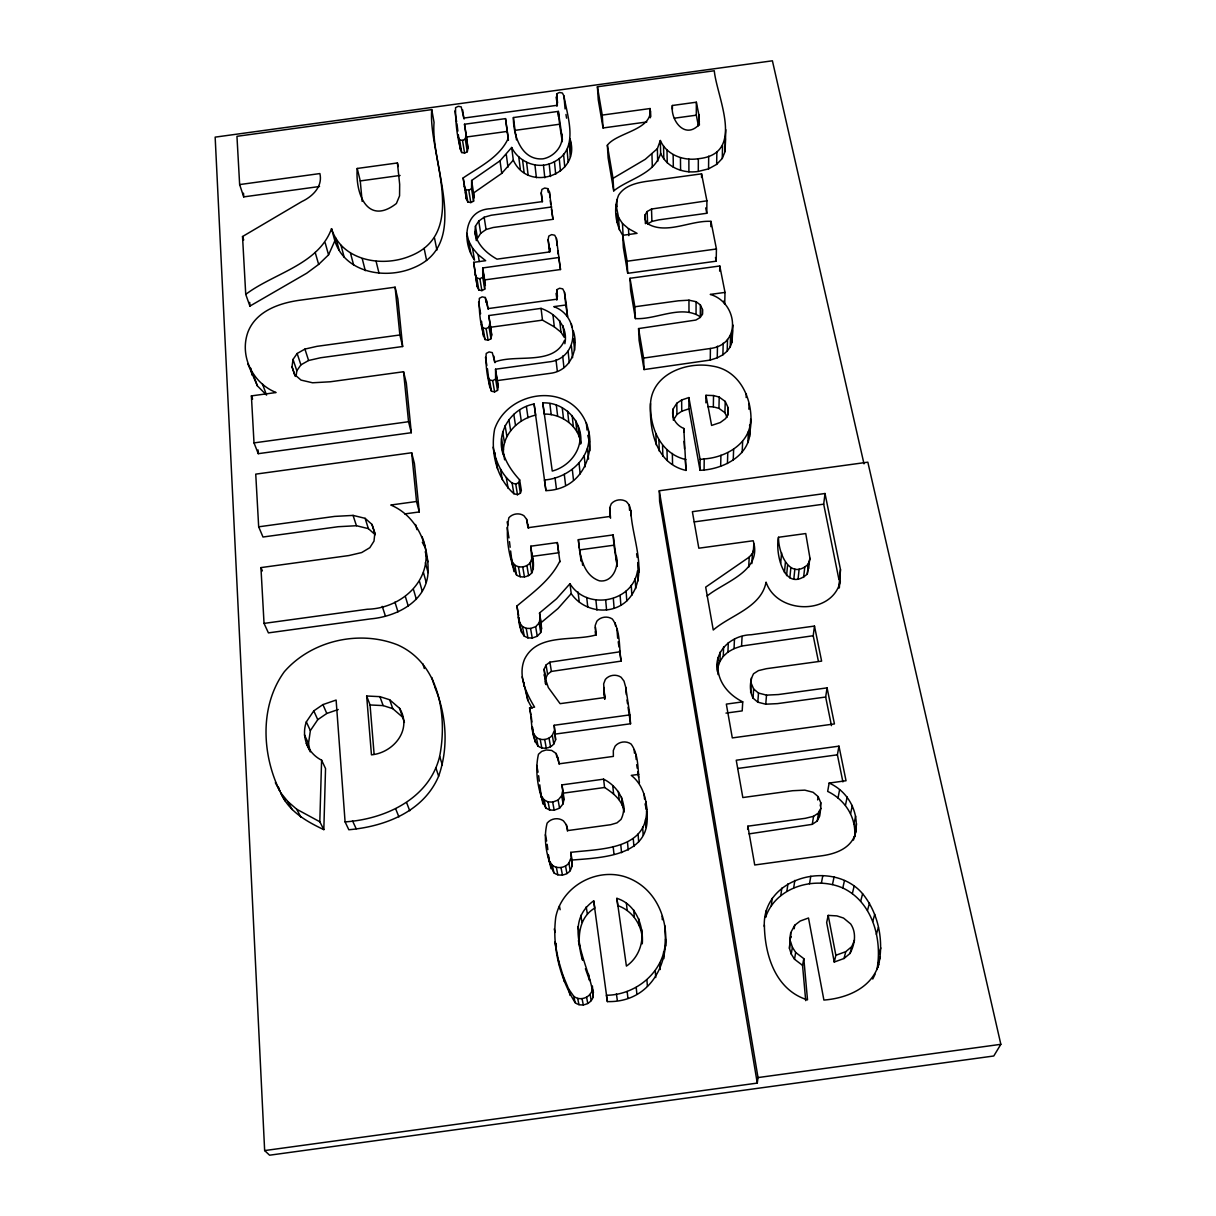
<?xml version="1.0" encoding="UTF-8"?>
<svg xmlns="http://www.w3.org/2000/svg" width="1216" height="1216" viewBox="0 0 1216 1216"><rect width="100%" height="100%" fill="white"/><g stroke="black" fill="none" stroke-linecap="round" stroke-linejoin="round"><path stroke-width="1.5" d="M572.082 866.142L570.745 852.37C598.044 848.844 646.076 850.638 646.608 811.102C653.114 856.049 603.577 857.538 572.082 860.031L572.082 866.142L570.258 870.671C566.413 875.505 558.889 876.614 553.934 872.845C546.622 858.329 543.05 839.055 547.109 823.156C550.954 818.338 558.418 817.213 563.434 820.861L566.337 824.706L567.902 830.558L610.721 824.706L616.998 822.867L621.026 819.417C628.885 803.776 618.062 786.25 603.607 779.167L561.944 784.882L563.814 799.87L563.099 803.837L559.573 808.169L554.192 810.206L549.647 809.993L545.802 808.047C538.156 792.254 534.447 771.43 538.475 754.254L541.743 751.366L546.151 749.953L551.699 750.439L556.214 753.54L559.208 763.815L613.366 756.398L613.32 750.53L615.098 746.198C618.929 741.517 626.194 740.544 631.104 744.055C639.069 754.878 637.518 769.895 639.418 782.724M559.953 561.959L557.323 542.564L530.845 546.182C531.438 554.967 535.861 564.604 531.696 573.025C528.018 577.281 521.269 578.269 516.587 575.092C508.805 558.25 505.05 535.937 508.866 517.758C512.559 513.562 519.262 512.574 523.929 515.736L526.589 519.217L528.595 528.2M698.44 125.856L696.312 115.186L696.342 102.205L672.372 105.488L672.418 109.197M696.054 313.591L696.084 301.705L688.955 300.185L678.33 300.808L634.858 306.766L635.406 318.592C656.123 319.869 681.34 304.258 700.31 316.814L700.37 304.958L696.084 301.705M698.334 158.718C683.544 161.135 666.581 154.888 660.349 140.509L660.653 153.277C666.809 167.55 683.605 173.827 698.288 171.41L698.334 158.718C746.122 154.037 716.817 97.417 714.278 70.756L597.406 86.762L598.257 99.773L603.045 127.969L646.821 121.965M698.805 123.941L698.85 114.714L696.342 102.205M699.382 125.081L698.85 114.714M701.556 177.445L701.571 173.842L646 181.458C635.862 183.008 624.401 185.881 618.61 195.168C613.366 207.966 615.25 224.458 623.124 235.813L622.47 223.516L618.564 217.436L615.95 204.455M728.186 407.755L728.156 413.622L725.633 418.578L720.252 422.545L711.603 425.433L705.994 395.306L713.534 395.55L719.203 397.085L725.238 401.447L728.186 407.755L727.958 415.234M620.358 651.73L549.906 662.158L546.06 665.015L544.13 669.226L545.589 684.015L545.68 678.437L547.595 674.272L551.395 671.43L621.118 661.109C618.777 647.246 620.829 630.861 612.393 619.066C607.59 615.782 600.598 616.725 596.858 621.194L595.202 625.495L595.81 634.995C572.751 641.592 537.457 632.913 524.537 659.239C517.697 675.61 526.133 693.15 534.599 707.15L529.568 707.849C532.334 720.343 530.404 735.224 538.034 746.122C542.868 749.618 550.012 748.57 553.797 744.01L555.606 739.754L554.177 725.268L629.873 714.886L625.708 687.222L624.006 681.097L621.118 677.282C616.254 673.892 609.094 674.865 605.34 679.44L603.653 683.894L604.732 699.291L604.033 687.542M555.606 739.754L554.177 725.268M700.036 470.318L700.112 459.466L688.879 397.571L681.644 399.988L676.795 403.271L673.147 408.986C670.898 417.346 676.142 425.281 683.802 428.458L686.037 470.425C655.743 463.661 649.298 429.962 650.514 403.545C652.141 373.95 686.584 361.319 712.074 366.046C741.958 370.302 754.68 403.408 750.105 430.297C750.196 456.061 722.623 469.467 700.036 470.318L688.925 408.834L688.879 397.571M702.438 314.61L702.468 309.533L700.37 304.958M751.275 678.026L751.245 683.346L753.646 688.97L758.495 693.074L766.521 695.126L778.407 694.549L827.078 687.876L825.664 697.026L777.495 703.623L765.746 704.201L757.811 702.179L753.008 698.09C749.284 690.749 749.618 680.899 753.555 673.74L758.45 670.609L766.384 668.694L821.621 661.124L814.477 626.073L751.138 634.752C731.713 635.178 713.67 650.879 717.318 671.369M838.873 587.83L840.469 569.529L825.01 493.514L692.375 511.678L698.82 548.203L753.19 540.755C762.706 571.277 725.101 581.339 707.104 595.992M839.359 587.769L840.469 569.529M704.094 469.756L704.216 458.903C725.876 457.535 750.819 443.323 750.667 419.14M706.906 200.822L651.518 209.03L647.17 211.523L647.596 223.911L651.913 221.434L658.814 219.853L706.785 213.286L706.906 200.822L701.571 173.842M705.903 402.83L705.994 395.306M698.288 171.41L708.548 168.872L708.7 156.165M710.889 226.647L710.965 221.358C690.475 220.126 665.714 235.387 646.882 223.258L644.921 218.971L645.088 214.867L647.17 211.523M702.468 309.533L702.392 313.88L700.325 317.422L695.871 320.051L638.567 328.578L639.084 340.267L644.07 369.573L710.25 360.073L710.418 348.475C742.338 344.31 737.367 302.176 710.266 294.424L725.01 292.402L719.781 265.985L630.01 278.282L630.602 290.274L635.406 318.592M708.548 168.872L716.65 164.388L716.878 151.65M727.107 417.407L724.918 412.71L718.945 408.363L713.336 406.843L713.534 395.55M622.47 223.516L628.49 228.623L637.047 233.35L622.698 235.311L623.352 247.547L627.73 273.311L716.209 261.182L716.422 248.991L710.965 221.358M710.25 360.073L717.242 357.793L717.47 346.18M719.674 271.168L719.781 265.985M716.65 164.388L722.274 158.43L722.532 145.662M805.706 1000.646L802.545 965.367L794.519 959.242L791.251 954.043L789.458 948.374L790.734 932.687L794.732 925.239L800.219 921.014L808.503 917.989L823.901 1000.069C846.64 998.306 871.659 988.152 878.742 964.318C883.88 940.211 878.302 912.973 862.615 893.745C833.203 858.906 762.052 876.827 764.317 926.562M718.945 408.363L719.203 397.085M722.274 158.43L725.101 151.468L725.39 138.654M725.785 129.671L725.101 151.468M789.458 948.374L790.734 932.687M717.242 357.793L722.897 354.814L723.186 343.186M720.662 466.138L720.936 455.255M725.01 292.402L724.706 304.35L724.006 300.838M724.918 412.71L725.238 401.447M319.808 821.758L296.674 809.218L287.842 801.526L280.805 792.908C288.587 811.3 306.599 821.53 323.821 829.631L319.808 821.758L321.602 760.182C307.466 753.099 301.127 736.714 306.326 721.894L313.789 710.874L322.924 704.596L336.118 700.051L345.086 821.879L348.825 829.753C384.758 826.561 423.518 811.771 438.626 776.218C448.856 747.49 446.47 714.491 434.568 686.63M323.821 829.631L325.538 768.573L321.602 760.182M717.622 670.092L718.23 657.598M718.033 674.561L717.531 663.906M722.897 354.814L727.198 351.135L727.518 339.492M717.972 666.961L719.963 661.337L720.252 651.928M727.198 351.135L730.223 346.879L730.573 335.19M727.442 463.509L727.791 452.61M730.223 346.879L732.032 342.106L732.412 330.387M733.035 325.098L732.032 342.106M719.963 661.337L723.277 656.336L723.596 646.882M733.218 460.362L733.628 449.418M564.847 343.718C568.313 326.861 556.29 313.758 541.059 308.378L488.756 315.552L491.674 335.038L490.99 338.747L488.102 340.222L485.017 339.553C480.685 326.633 478.724 311.843 479.332 298.33L482.159 296.856L485.306 297.51L488.27 309.274M723.277 656.336L727.928 652.065L728.308 642.58M742.155 452.504L742.642 441.514M727.928 652.065L734.038 648.645L734.464 639.114M746.153 397.526L746.335 393.756M748.874 409.199L749.147 403.575M747.87 442.67L748.418 431.604M749.451 436.878L750.014 425.767M734.038 648.645L741.562 646.061L742.079 636.515M748.676 567.249L749.238 557.095L752.43 553.432L753.95 548.857M876.949 969.486C882.512 939.406 872.495 901.877 842.794 887.999C814.902 875.9 775.793 886.646 765.548 917.426L766.369 910.252M718.139 670.867C720.085 684.942 730.39 695.734 742.733 701.86L742.201 710.889L725.982 713.108M751.822 563.616L752.43 553.432M665.486 939.026C665.638 970.596 636.926 995.068 606.389 995.266L607.377 1001.589C677.707 1003.443 686.052 895.569 623.975 876.447C594.913 868.072 561.822 886.996 555.788 916.97C551.942 946.215 559.664 977.74 575.122 1002.638C581.187 1007.593 591.067 1004.173 593.241 996.786C590.809 965.793 560.059 924.92 593.697 900.843L594.791 908.063C576.825 918.627 576.992 942.537 582.586 960.169M593.241 996.786L592.374 985.978M753.297 552.535L753.814 543.993M466.807 233.35L468.707 240.95L472.477 248.034L474.514 260.118C462.05 242.258 463.205 209.988 490.382 208.726L542.518 201.582L541.226 192.888L541.895 189.422L544.722 188.024L547.747 188.632L549.389 191.763L552.961 219.321L493.088 227.514L486.081 229.505L480.7 233.305L477.478 238.366L475.471 226.146L478.739 221.069L484.15 217.238L491.234 215.232L551.669 206.963M750.637 692.512L751.245 683.346M753.008 698.09L753.646 688.97M854.422 836.866C860.943 815.602 849.604 792.026 829.145 783.058L827.67 791.418C843.296 798.821 854.407 814.234 854.802 831.729M854.666 837.003L856.596 823.734M747.642 829.358L747.87 826.181L805.342 818.307L813.58 816.286L818.581 812.926L820.83 808.351L820.754 802.666L818.17 796.632L813.094 792.285L804.825 790.142L792.634 790.719L742.824 797.544L736.242 760.228L838.964 746.153L846.032 780.748L829.145 783.058M757.811 702.179L758.495 693.074M778.514 537.274C774.85 553.158 784.35 593.955 807.257 574.119L809.978 558.326L805.752 533.55L778.514 537.274C778.21 552.778 789.914 581.537 808.442 563.996L809.978 558.326M765.746 704.201L766.521 695.126M559.877 561.108C550.574 580.108 532.684 592.77 516.891 606.024C518.943 615.965 517.788 627.775 524.248 636.135L527.911 637.868L532.243 638.02L537.274 636.242L540.725 632.533L541.5 628.763L539.539 612.986L556.563 598.774L569.97 583.726L571.216 593.621C583.452 611.618 610.63 616.01 626.787 600.902C650.97 576.931 631.621 538.916 630.876 510.674L629.25 505.096L626.468 501.646C621.741 498.621 615.007 499.457 611.314 503.728L609.718 507.771L610.143 517.028M638.081 580.853L638.278 562.218M780.702 562.993L781.599 552.778M784.457 572.478L785.399 562.339M786.57 575.609L787.542 565.486M476.338 240.616L474.894 231.922L475.471 226.146M789.838 577.889L790.841 567.796M793.82 579.135L794.854 569.058M798.061 579.15L799.155 569.058M803.609 577.448L804.749 567.34M807.257 574.119L808.442 563.996M771.294 905.677L772.175 898.381M838.949 579.622L823.688 504.169L825.01 493.514M818.414 661.352L813.215 635.725L814.477 626.073M780.824 895.493L781.812 888.106M296.081 376.23L296.826 370.758L293.026 359.419L297.145 353.491L304.927 349.083L316.996 346.332L399.866 334.978L402.648 346.514L320.553 357.762L308.606 360.498L300.899 364.876L296.826 370.758M264.647 1150.579L757.279 1083.091L758.024 1077.574L659.285 490.762L867.844 462.186L1000.844 1044.316L993.776 1055.99L269.572 1155.2L264.647 1150.579L215.156 137.134L772.403 60.8L863.998 463.843M402.648 346.514L397.875 299.014L395.094 287.189L300.489 300.139C279.878 302.845 256.196 310.855 247.988 331.938C239.248 355.923 252.578 383.101 276.093 392.525L251.393 395.899L254.007 442.898L258.263 453.674L411.312 432.714L406.326 383.055L403.545 371.746L330.25 381.778L312.542 382.782L301.021 380.091L294.561 374.482L292.022 366.761L293.026 359.419M786.889 891.237L787.953 883.804M306.174 743.341L310.247 751.868L308.514 743.478L310.369 730.603L317.756 719.674L326.8 713.458L338.215 709.521M793.698 887.862L794.823 880.399M617.166 213.621L617.029 222.194M503.637 455.027C501.22 435.647 517.575 419.018 535.633 415.142L534.098 404.001C511.222 408.166 495.307 432.592 503.378 455.027M794.17 928.766L794.732 925.239M749.117 833.872L812.258 824.342L813.58 816.286M791.251 954.043L792.376 947.218L790.552 941.488M817.623 799.915L818.17 796.632M345.086 821.879C385.198 819.265 429.415 798.714 439.645 756.398C447.594 716.011 439.447 663.343 397.51 644.845C359.222 629.721 311.554 640.498 284.316 671.734C257.397 708.746 262.322 763.025 285.198 801.01M588.453 431.042C593.15 456.973 568.814 478.298 544.464 479.97L545.938 490.61C600.126 489.425 605.766 407.466 554.678 396.659C530.374 391.658 502.71 405.034 494.638 429.142C490.337 451.577 496.402 478.177 513.897 493.711L517.484 494.699L520.402 493.194L521.36 490.489L519.642 479.864C510.918 470.334 503.439 459.162 501.828 445.968M812.258 824.342L817.213 821.013L818.581 812.926M820.207 805.934L820.754 802.666M794.519 959.242L795.674 952.462L792.376 947.218M817.213 821.013L819.432 816.483L820.83 808.351M464.132 119.016L461.198 106.871L458.25 106.324L455.574 107.646C455.301 122.33 457.201 138.381 461.67 152.517L464.588 153.079L467.309 151.742L467.978 148.352L464.497 124.245L505.522 118.621L508.273 138.305C499.594 157.335 479.56 166.729 463.159 177.931L466.306 198.862L467.841 201.978L470.805 202.57L473.571 201.187L471.565 188.769L471.626 180.47L500.019 160.816L511.678 147.47L513.304 160.117C528.458 193.982 582.388 174.025 569.802 138.548M809.506 883.743L810.798 876.234M511.678 147.47C519.217 162.914 539.266 170.346 554.45 161.652C579.698 148.914 567.355 116.842 563.95 95.973L562.385 93.009L559.39 92.462L556.7 93.799L556.974 106.294M494.988 362.702L492.267 352.61L489.075 351.926L486.202 353.446C485.382 365.849 487.373 379.407 491.462 391.218L494.608 391.902L497.526 390.382L498.21 386.582L495.55 369.208L548.887 361.897C578.983 359.115 581.02 316.114 553.766 306.645L566.367 304.912L564.467 292.235L562.75 288.891L559.634 288.238L556.73 289.712L556.791 300.154M842.901 781.903L837.398 754.817L838.964 746.153M497.526 390.382L495.626 379.088L495.55 369.208M563.099 803.837L561.686 795.674L562.415 791.662M490.99 338.747L489.045 327.119L489.744 323.395M550.134 248.246L549.465 251.773L548.127 239.613L548.796 236.056L551.654 234.612L554.724 235.235L556.396 238.473L560.5 269.526L484.667 279.908L482.706 267.93L559.254 257.458M802.545 965.367L803.806 958.649L795.674 952.462M419.277 511.936L414.413 463.539L411.662 452.762L255.74 474.134L258.674 526.817L334.658 516.405L353.066 515.402L365.119 518.335L371.99 524.446L374.862 533.003L373.996 541.12L369.831 547.686L361.699 552.55L348.931 555.545L260.938 567.598L264.039 623.398L268.417 632.882L370.622 618.883C396.416 616.603 426.33 601.616 428.062 572.614C428.914 545.391 417.392 516.238 390.777 505.02L416.526 501.494L419.277 511.936L404.715 513.927M472.477 248.034L478.131 254.63L485.67 260.695L473.662 262.337L477.234 286.702L478.83 289.97L481.87 290.624L484.713 289.165L484.667 279.908M264.039 623.398L367.308 609.246C405.004 608.35 437.958 574.849 421.967 536.56M484.713 289.165L482.752 277.248L482.706 267.93M821.393 883.09L822.822 875.581M838.006 798.046L839.602 789.746M467.309 151.742L465.272 139.065L465.941 135.66M473.571 201.187L473.632 192.934L501.752 173.386L513.304 160.117M845.485 805.19L847.172 796.951M540.725 632.533L539.144 622.957L539.919 619.157M832.489 884.518L834.054 877.01M828.187 915.39L826.667 922.534L834.252 962.054L844.026 958.482L850.045 953.42C854.772 944.27 856.824 932.976 850.668 923.947L843.524 918.05L836.897 915.891L828.187 915.39L835.863 955.29L834.252 962.054M850.607 813.641L852.34 805.478M853.89 824.19L855.669 816.134M853.465 840.058L856.094 830.65M842.794 887.999L844.482 880.536M641.501 929.206C643.811 943.266 638.233 957.934 626.407 966.112L616.892 898.335C635.953 904.354 643.492 925.087 642.306 943.51M852.34 893.593L854.134 886.16M844.026 958.482L845.758 951.672L851.823 946.565L854.544 940.074M860.715 901.102L862.615 893.745M850.045 953.42L851.823 946.565M867.51 910.374L869.486 903.108M497.45 380.562L550.27 373.327C570.775 370.941 579.135 348.916 573.329 330.919M872.723 921.454L874.76 914.28M876.341 934.344L878.423 927.306M569.97 583.726C586.75 610.903 632.578 602.543 637.518 570.836M878.712 954.742L880.825 947.887M878.226 963.391L880.354 956.627M877.694 967.662L878.742 964.318M840.362 581.096C832.61 615.706 776.902 614.414 766.08 582.145C761.094 607.696 730.588 614.977 713.26 630.025L705.69 587.13L749.238 557.095M699.398 121.402L697.908 125.826C684.076 138.882 670.335 119.639 672.372 105.488M520.402 493.194L518.67 482.585L519.642 479.864M603.045 127.969L602.239 115.094L650.089 108.543C653.463 130.112 616.953 132.24 607.362 145.236L608.137 157.958L613.73 190.882C628.839 178.782 654.786 174.177 660.653 153.277M657.689 161.394L657.37 148.671L660.349 140.509M564.498 340.404C553.432 366.198 515.569 353.643 494.654 362.079L493.894 356.151M547.793 854.422L549.434 861.11L552.383 865.306C557.399 869.106 565.014 867.981 568.906 863.102L570.73 858.526M510.644 555.818L512.103 561.518L514.778 565.075C519.506 568.282 526.315 567.279 530.039 562.993L531.742 558.828L530.845 546.182M531.985 727.29L533.535 733.537L536.378 737.458C541.257 741 548.477 739.921 552.307 735.33L554.131 731.044M328.548 254.874L334.841 240.798L331.527 228.669C318.349 264.89 273.6 273.174 245.738 294.378L249.903 306.098L306.721 273.22L318.653 264.404L328.548 254.874L325.174 242.82M334.841 240.798C344.782 272.566 384.666 279.558 412.391 268.234C472.34 244.826 430.175 165.999 434.066 122.436L431.741 109.622L236.953 136.314L239.643 184.574L243.717 196.886L319.534 186.504M331.527 228.669C341.59 260.695 381.839 267.596 409.762 256.226C470.197 232.788 427.895 153.474 431.741 109.622M872.754 979.032L875.079 974.214M557.87 958.36L562.886 975.171L568.632 989.018L573.785 996.33C579.91 1001.33 589.897 997.88 592.101 990.417M789.64 939.664L791.221 936.715M854.164 836.912C848.54 849.361 834.374 854.042 821.803 855.79L754.726 864.986L747.87 826.181M688.925 408.834L681.75 411.236L676.947 414.504L673.345 420.174L673.147 408.986M539.706 789.397L541.302 795.857L544.19 799.915L548.082 801.891L552.672 802.089L558.114 800.052L561.686 795.674M571.216 593.621L557.962 608.562L541.12 622.638L541.5 628.763M518.259 617.044L519.749 622.926L522.485 626.59L526.194 628.322L530.571 628.474L535.648 626.696L539.144 622.957M613.73 190.882L613.001 178.342L645.255 159.311L657.37 148.671M245.738 294.378L242.531 236.527L301.933 201.506C312.664 196.475 322.909 186.443 319.884 173.569L239.643 184.574M487.829 376.413L489.501 379.924L492.678 380.623L495.626 379.088M481.384 324.535L483.026 327.94L486.142 328.609L489.045 327.119M493.164 447.154C495.429 460.682 501.235 474.331 512.103 483.102L515.736 484.09L518.67 482.585M475.198 274.755L476.809 278.069L479.879 278.707L482.752 277.248M464.223 186.443L465.774 189.574L468.768 190.167L471.565 188.769M458.052 136.739L459.587 139.84L462.521 140.418L465.272 139.065M835.863 955.29L845.758 951.672M741.562 646.061L813.215 635.725M710.418 348.475L643.583 358.082L644.07 369.573M515.797 135.949L513.395 117.542L558.357 111.386L562.43 139.597M464.497 124.245L466.534 136.998L507.194 131.419L505.522 118.621M514.991 130.355L559.558 124.245L558.357 111.386M674.378 118.195L696.312 115.186M397.419 162.959L399.669 184.376L399.562 195.882L396.401 203.498C367.886 225.75 355.178 194.514 357.23 168.462L397.419 162.959L398.179 166.531M357.23 168.462L360.255 180.926L400.079 175.469M627.73 273.311L627.106 261.227L716.422 248.991M488.756 315.552L490.671 327.241L542.488 320.142L554.314 326.876L560.971 332.181L564.254 337.318L563.023 325.66M254.007 442.898L408.546 421.724L411.312 432.714M700.112 459.466L704.216 458.903M694.245 521.892L823.688 504.169M579.318 548.203L578.345 539.676L613.138 534.918L617.074 564.786M532.471 556.35L558.691 552.763L557.323 542.564M613.138 534.918L613.943 545.194L579.515 549.906L581.066 560.758M742.733 701.86L726.332 704.11L732.306 737.914L834.434 723.93L827.078 687.876M555.651 734.023L630.542 723.763L629.873 714.886M638.826 774.349L631.286 775.382C644.51 785.749 647.459 803.335 647.11 819.158M737.656 768.482L837.398 754.817M563.814 799.87L563.358 793.136L604.58 787.497C613.548 793.227 622.881 800.751 624.036 812.121L623.291 804.019M758.024 1077.574L1000.844 1044.316M371.99 524.446L375.197 534.706L368.387 528.641L356.44 525.722L338.215 526.71L262.99 537.016L258.674 526.817M707.727 406.646L713.336 406.843M399.578 708.335C412.604 729.509 393.65 752.734 371.458 754.847L366.654 696.008L379.894 696.646L389.637 699.747L399.578 708.335L404.426 722.441M366.654 696.008L370.059 704.961L383.162 705.599L392.798 708.67L402.648 717.197M580.807 443.217C578.649 425.646 561.23 413.759 544.236 414.063L542.777 402.891C564.878 401.888 583.406 422.043 580.625 444.068M650.514 403.545C649.618 427.348 660.501 453.902 685.961 459.587M642.078 936.183C640.3 922.351 630.998 910.191 617.728 905.586L616.892 898.335M247.775 363.766L257.412 385.913L266.562 395.094L262.443 383.922M275.333 782.678L279.771 790.886L278.586 787.345M522.135 676.856L527.866 700.477L532.061 708.274M287.842 801.526L292.174 809.567M296.674 809.218L300.914 817.198M422.302 542.26L424.688 546.759M304.426 734.874L308.514 743.478M578.345 539.676C579.789 554.754 582.814 575.168 599.382 580.822C612.332 582.798 619.005 567.188 616.421 556.35M306.326 721.894L310.369 730.603M352.518 820.861L356.182 828.734M313.789 710.874L317.756 719.674M260.938 567.598L262.382 570.897M544.038 674.85L548.34 687.557L560.09 703.669L604.854 697.528L603.79 690.232M322.924 704.596L326.8 713.458M395.702 808.898L398.909 816.909M251.393 395.899L252.594 399.076M406.661 802.727L409.731 810.783M253.232 374.695L257.412 385.913M379.894 696.646L383.162 705.599M585.413 968.726L589.638 980.506L588.453 973.97M389.637 699.747L392.798 708.67M242.531 236.527L243.702 239.962M292.022 366.761L295.29 376.443M297.145 353.491L300.899 364.876M382.25 606.374L385.411 616.026M435.89 767.843L438.626 776.218M353.066 515.402L356.44 525.722M591.842 987.301L593.499 992.393M304.927 349.083L308.606 360.498M439.645 756.398L442.335 764.864M365.119 518.335L368.387 528.641M394.942 602.133L397.982 611.83M422.91 663.89L424.308 668.511M405.369 596.554L408.302 606.298M431.847 677.525L434.112 685.11M413.531 589.638L416.374 599.427M315.172 252.411L318.653 264.404M419.535 581.582L422.302 591.432M573.526 339.112L574.469 342.547M474.894 231.922C476.672 244.34 486.567 253.308 496.994 259.145L549.936 251.894L548.127 239.613M423.472 572.569L426.193 582.494M425.372 562.613L428.062 572.614M335.935 238.23L339.218 250.314M513.395 117.542C513.182 134.991 521.238 160.603 542.898 158.855C554.04 156.925 563.859 145.768 561.929 134.14M340.997 245.328L344.234 257.366M415.568 524.491L416.951 529.629M425.235 551.745L427.926 561.822M350.527 253.262L353.689 265.255M362.246 258.719L365.302 270.697M587.799 435.404L589.471 442.031M376.094 261.303L379.027 273.266M645.058 803.867L646.532 810.099L646.03 801.967M554.891 942.096L559.39 965.033M562.886 975.171L564.346 981.677M554.268 928.948L555.043 932.414M568.632 989.018L570.03 995.402M573.785 996.33L575.122 1002.638M559.406 906.133L560.15 909.72M549.434 861.11L551.015 868.695M577.676 998.427L578.983 1004.72M545.346 834.738L546.638 840.986M424.141 248.414L426.618 260.482M825.664 697.026L831.47 725.633M552.383 865.306L553.934 872.845M582.069 998.716L583.315 1004.994M541.302 795.857L542.944 804.019M536.727 765.442L538.065 772.175M556.35 867.358L557.84 874.882M705.721 207.921L706.785 213.286M715.479 257.518L716.209 261.182M434.507 238.002L436.894 250.131M544.19 799.915L545.802 808.047M533.535 733.537L535.222 742.231M548.082 801.891L549.647 809.993M529.568 707.849L530.936 714.962M526.118 691.448L527.866 700.477M586.598 997.272L587.799 1003.565M536.378 737.458L538.034 746.122M561.017 867.586L562.461 875.094M540.193 739.358L541.819 748.007M516.891 606.024L518.7 615.737M519.749 622.926L521.542 632.502M581.75 955.29L582.677 960.321M552.672 802.089L554.192 810.206M578.421 940.576L579.698 947.431M522.485 626.59L524.248 636.135M590.064 994.338L591.234 1000.677M565.562 866.111L566.96 873.65M544.707 739.556L546.288 748.19M512.103 561.518L513.927 571.566M578.01 926.501L579.287 933.493M507.133 527.622L509.002 537.913M558.114 800.052L559.573 808.169M568.906 863.102L570.258 870.671M495.687 458.356L497.633 469.133M507.148 521.831L507.771 525.266M514.778 565.075L516.587 575.092M526.194 628.322L527.911 637.868M500.445 469.026L502.345 479.727M530.571 628.474L532.243 638.02M580.792 915.329L582.038 922.412M549.039 738.158L550.574 746.822M518.426 566.793L520.19 576.794M566.337 824.706L567.431 831.03M570.745 852.37L572.082 860.031M552.307 735.33L553.797 744.01M503.698 454.434L504.625 459.83M522.728 566.945L524.461 576.946M489.501 379.924L491.462 391.218M485.458 357.322L486.871 365.484M506.312 477.766L508.151 488.406M250.83 368.281L252.001 375.06M597.406 86.762L602.239 115.094M607.362 145.236L613.001 178.342M622.698 235.311L627.106 261.227M630.01 278.282L634.858 306.766M638.567 328.578L643.583 358.082M561.944 784.882L563.358 793.136M468.707 240.95L470.774 253.065M492.678 380.623L494.608 391.902M556.214 753.54L556.791 756.945M478.587 301.994L480.609 313.774M483.026 327.94L485.017 339.553M501.554 438.702L503.439 449.601M486.142 328.609L488.102 340.222M512.103 483.102L513.897 493.711M545.498 681.051L546.121 684.699M476.809 278.069L478.83 289.97M473.662 262.337L477.234 286.702M502.649 431.878L504.503 442.837M535.648 626.696L537.274 636.242M557.931 757.203L559.086 764.013M757.279 1083.091L659.619 501.372L659.285 490.762M463.159 177.931L465.257 190.395M496.31 375.258L498.21 386.582M479.879 278.707L481.87 290.624M526.938 565.622L528.61 575.639M544.13 669.226L545.68 678.437M454.845 110.93L456.654 121.904M459.587 139.84L461.67 152.517M586.188 906.832L587.374 913.991M478.131 254.63L479.271 261.516M485.306 297.51L486.142 302.571M546.06 665.015L547.595 674.272M515.736 484.09L517.484 494.699M465.774 189.574L467.841 201.978M505.081 425.494L506.92 436.498M483.436 273.63L485.397 285.578M468.768 190.167L470.805 202.57M530.039 562.993L531.696 573.025M531.742 558.828L533.368 568.89M508.866 419.566L510.659 430.616M462.521 140.418L464.588 153.079M539.539 612.986L541.12 622.638M549.906 662.158L551.395 671.43M478.739 221.069L480.7 233.305M526.589 519.217L527.972 527.85M471.626 180.47L474.255 197.782M531.726 552.93L533.353 563.038M565.972 114.471L566.565 118.18M636.606 553.797L637.184 557.43M556.107 97.052L557.399 105.26L463.722 118.089L462.673 109.85M513.775 414.322L515.508 425.402M557.84 113.255L558.357 116.523M559.558 124.245L562.278 141.664M484.15 217.238L486.081 229.505M609.854 513.547L610.295 516.42L528.428 527.638L528.048 524.75M613.943 545.194L617.211 566.474M519.612 409.974L521.299 421.086M618.214 641.774L619.005 647.049M619.537 650.56L621.118 661.109M626.97 699.99L627.517 703.638M628.064 707.302L630.542 723.763M636.698 764.697L637.245 768.299M637.792 771.902L638.598 777.313M551.456 209.243L552.961 219.321M557.658 250.663L558.174 254.083M558.691 257.518L560.5 269.526M565.942 305.9L567.568 316.707L566.367 304.912M556.062 293.375L556.913 299.182L487.874 308.636L486.886 300.869M526.391 406.539L528.002 417.666M507.194 131.419L508.44 140.326M542.777 402.891L552.262 471.063C568.997 466.67 582.753 450.011 579.698 432.227M500.019 160.816L501.752 173.386M616.421 993.882L617.302 1000.221M534.098 404.001L545.938 490.61M593.697 900.843L607.377 1001.589M506.297 154.569L507.984 167.185M555.013 477.842L556.381 488.498M466.534 136.998L467.978 148.352M490.671 327.241L491.674 335.038M549.83 403.514L551.228 414.686M518.73 156.697L520.311 169.298M515.797 134.398L516.481 139.855M509.474 541.637L510.158 547.246M510.629 550.97L512.483 565.896M518.928 617.561L520.053 626.666M531.286 716.741L531.939 722M532.593 727.259L533.687 736.03M538.627 775.686L539.311 781.158M539.767 784.822L541.348 797.605M547.17 844.314L547.838 849.65M548.507 854.97L549.389 862.068M456.958 123.743L457.87 131.07M458.326 134.748L460.15 149.431M465.454 192.098L466.306 198.862M481.536 321.237L483.39 336.178M487.449 368.752L489.805 387.722M541.059 308.378L542.488 320.142M522.576 159.995L524.111 172.596M564.285 474.316L565.562 485.017M526.604 162.427L528.109 175.013M578.056 591.994L579.226 601.829M556.32 405.11L557.658 416.267M627.152 991.481L627.897 997.85M562.248 407.679L563.51 418.821M556.016 359.936L557.338 371.382M603.607 779.167L604.58 787.497M580.64 555.955L581.202 561.017M552.991 315.157L554.314 326.876M613.138 846.564L614.004 854.286M534.964 165.118L536.393 177.688M586.72 597.512L587.799 607.316M541.226 192.888L542.23 201.765M572.31 469.437L573.496 480.153M582.251 561.898L582.631 565.258M567.598 411.206L568.814 422.332M543.461 165.224L544.814 177.81M556.73 289.712L557.46 296.506M559.71 320.477L560.971 332.181M562.689 356.075L563.935 367.551M595.323 631.651L595.658 634.828M547.747 188.632L548.127 192.189M572.158 415.538L573.344 426.634M556.396 238.473L557.126 245.434M568.085 351.181L569.286 362.702M579.044 463.174L580.169 473.936M612.773 785.81L613.639 794.078M549.389 191.763L549.951 197.098M550.331 200.655L550.696 204.212M595.369 627.091L596.205 635.086M626.407 903.184L627.152 910.389M549.191 163.932L550.483 176.518M575.7 420.493L576.855 431.543M808.26 563.358L808.777 568.495M571.429 346.134L572.599 357.686M578.223 426.056L579.348 437.076M595.931 600.278L596.919 610.052M564.467 292.235L565.683 304.106M620.783 844.938L621.574 852.69M571.429 323.988L571.748 327.332M584.212 455.954L585.276 466.777M554.45 161.652L555.697 174.268M636.211 987.438L636.85 993.837M395.094 287.189L399.866 334.978M403.545 371.746L408.546 421.724M411.662 452.762L416.526 501.494M749.603 425.129L750.105 430.297M618.382 791.449L619.187 799.672M573.466 338.732L574.606 350.314M587.495 448.187L588.529 459.07M559.238 158.414L560.454 171.046M764.378 924.996C764.758 955.046 775.534 990.082 807.515 999.886L803.806 958.649M586.34 422.682L587.024 430.054M621.528 797.164L622.288 805.326M627.502 842.308L628.216 850.075M633.673 909.933L634.342 917.077M563.57 154.219L564.741 166.866M556.7 93.799L557.566 103.041M588.894 439.873L589.927 450.817M360.255 180.926L362.155 201.4M605.69 600.278L606.586 610.052M567.021 149.386L568.161 162.062M569.225 144.278L570.35 156.97M563.95 95.973L565.09 108.923M638.704 918.597L639.297 925.68M570.167 138.882L571.277 151.605M638.035 562.871L638.826 572.31M616.892 628.687L617.682 638.248M613.32 598.515L614.141 608.319M641.85 940.302L642.139 943.738M615.235 622.759L615.509 625.951M633.262 838.675L633.916 846.473M370.059 704.961L374.087 753.905M646.882 979.762L647.414 986.237M609.718 507.771L610.554 518.244M625.708 687.222L626.27 694.503M620.13 595.43L620.874 605.264M638.066 834.024L638.674 841.867M634.205 749.725L634.448 753.175M635.816 754.361L636.181 759.483M684.015 441.332L684.517 448.613M685.277 459.511L686.037 470.425M626.103 591.052L626.787 600.902M642.641 827.154L643.188 835.058M631.241 585.352L631.879 595.262M644.161 794.109L644.48 799.034M645.483 819.508L646 827.488M655.302 970.961L655.728 977.527M629.25 505.096L629.569 510.355M635.162 578.558L635.755 588.514M630.876 510.674L631.18 515.903M665.806 945.896L664.711 925.467M618.564 217.436L619.263 229.778M659.878 962.874L660.242 969.532M616.71 199.576L617.105 206.69M243.504 193.192L243.717 196.886M249.69 302.389L249.903 306.098M258.05 449.935L258.263 453.674M628.49 228.623L628.824 235.646M663.571 951.854L663.906 958.618M662.142 916.165L662.325 919.722M556.168 943.342L556.35 947.066M645.088 214.867L645.407 223.683M655.895 433.899L656.26 444.904M658.935 440.192L659.27 451.151M651.518 209.03L651.913 221.434M650.56 111.051L650.727 116.584M651.943 154.204L652.323 166.896M650.089 108.543L650.362 117.77M662.568 445.33L662.872 456.258M666.991 449.631L667.25 460.53M494.988 452.458L495.125 458.006M663.556 146.011L663.814 158.749M666.991 150.07L667.234 162.792M672.357 453.446L672.554 464.33M676.795 403.271L676.947 414.504M673.147 154.599L673.33 167.306M819.371 810.844L819.432 816.483M680.458 157.7L680.58 170.392M681.644 399.988L681.75 411.236M683.802 428.458L683.833 432.151M688.864 159.144L688.91 171.836M688.955 300.185L688.986 312.071M523.914 682.298L523.929 686.006"/></g></svg>
